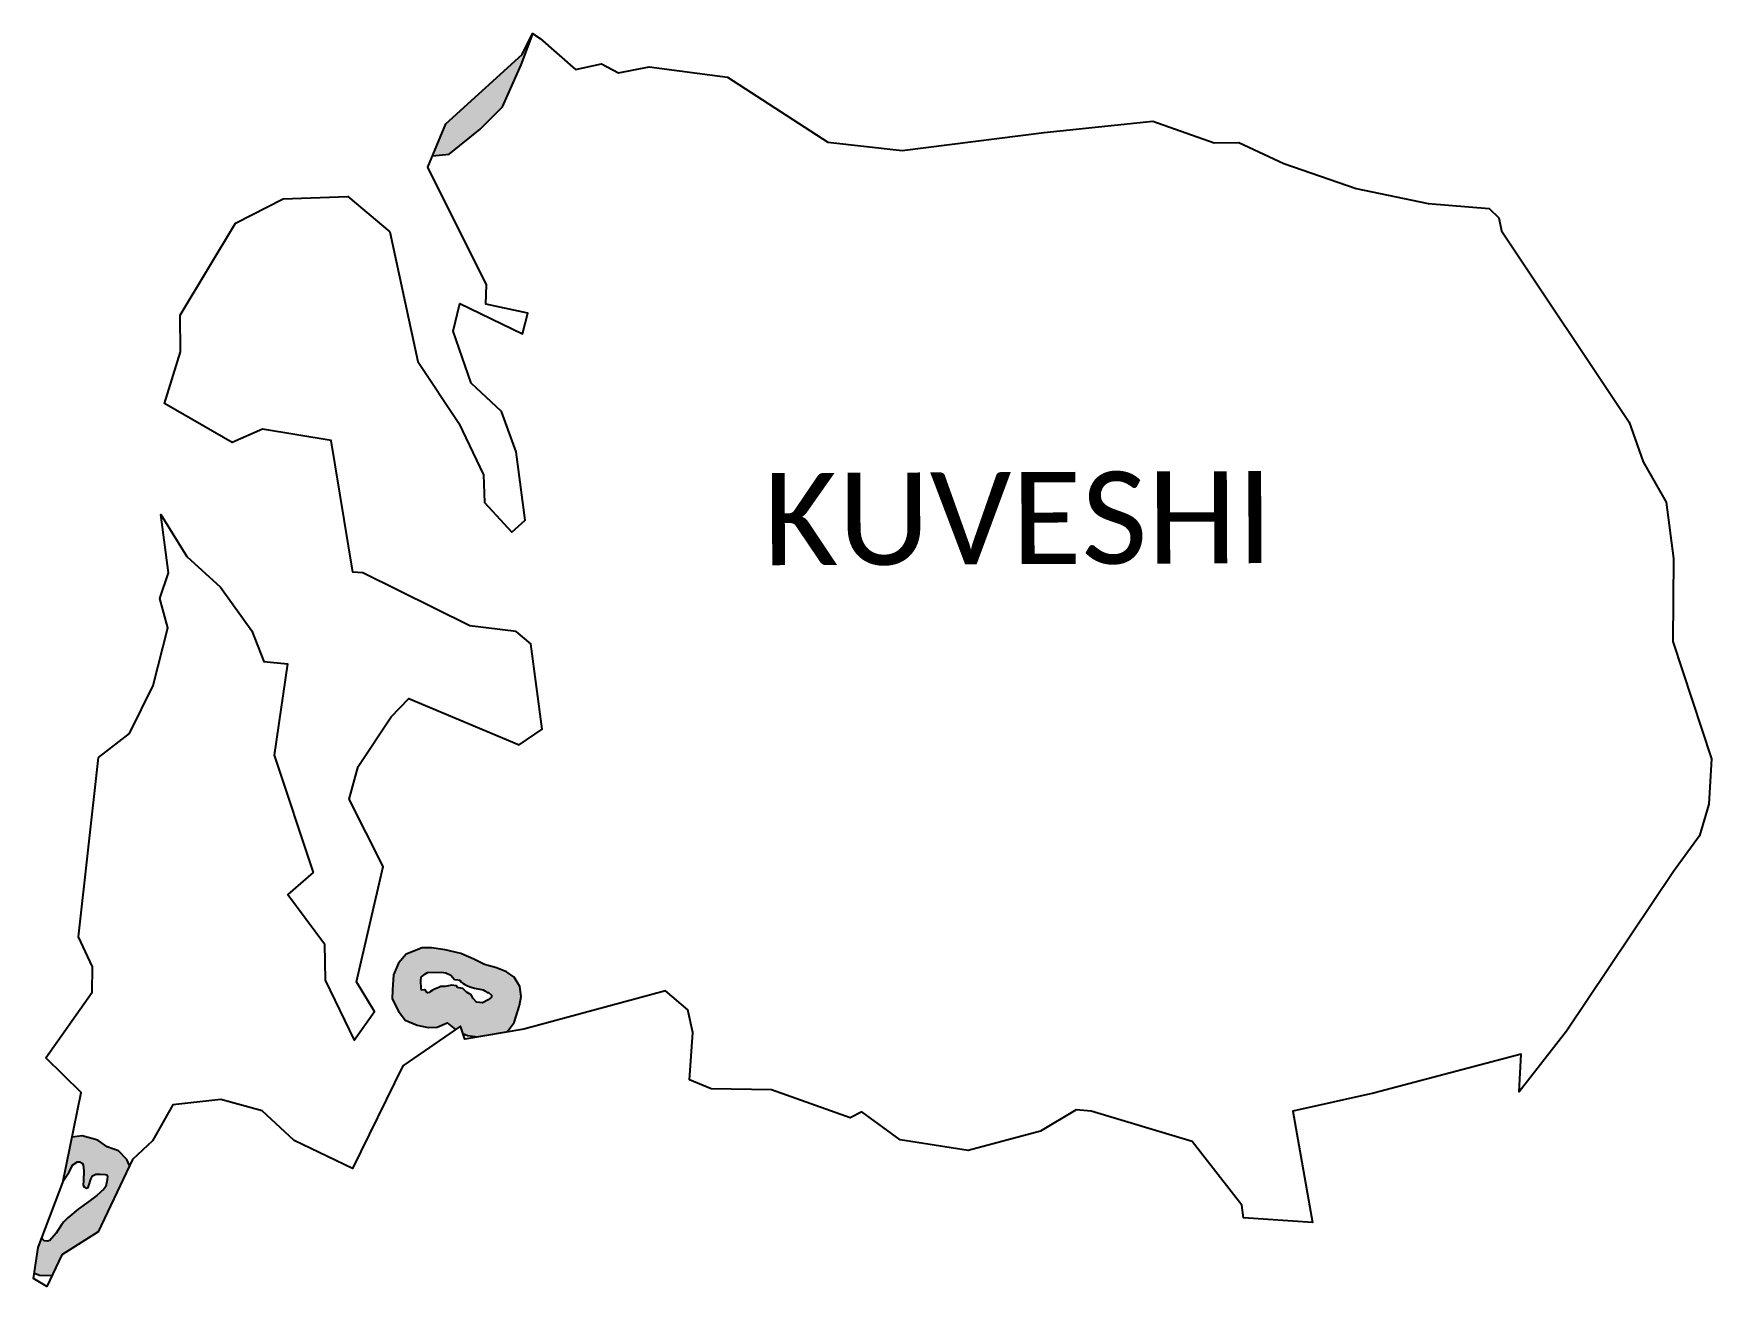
# Model space of a CAD drawing. Header units: metres. Extents: x 323527 to 326370, y 1835241 to 1837363.
import ezdxf

# ---------------------------------------------------------------- set-up
doc = ezdxf.new("R2010")
doc.units = ezdxf.units.M
doc.layers.add('MANGROOVE BUFFER ZONE', color=120, linetype='Continuous')
doc.layers.add('VILLAGE NAME', color=250, linetype='Continuous')
doc.styles.get("Standard").update_dxf_attribs({"font": 'simplex.shx'})

msp = doc.modelspace()

# ---------------------------------------------------------------- hatches: boundary and pattern name
at = {"layer": 'MANGROOVE BUFFER ZONE'}
h = msp.add_hatch(dxfattribs=at)
h.set_pattern_fill('GRASS', color=256)
h.paths.add_polyline_path([(323690.1, 1835445.6), (323685.1, 1835455.8), (323671, 1835470.4), (323652.2, 1835477.4), (323636.1, 1835488.5), (323609.8, 1835495.8), (323592.6, 1835494), (323577.1, 1835418.8), (323587.3, 1835433.7), (323594.1, 1835446.6), (323601.7, 1835452.2), (323605.8, 1835452.1), (323609.8, 1835449.5), (323611.3, 1835446.8), (323612.7, 1835436.8), (323611.9, 1835420.2), (323611.5, 1835412.2), (323613.3, 1835409.4), (323617.2, 1835407.3), (323619.6, 1835408.5), (323621.3, 1835413.8), (323624.2, 1835422.5), (323627.1, 1835428.1), (323632.9, 1835431.3), (323639.9, 1835431.3), (323648.6, 1835430.5), (323651.3, 1835429.8), (323652.3, 1835428.1), (323652.2, 1835421.3), (323649.8, 1835410.4), (323646.1, 1835405.9), (323634.3, 1835395.1), (323621.1, 1835384.5), (323602.7, 1835371.7), (323585.6, 1835357.1), (323578.4, 1835350.4), (323574.4, 1835345.1), (323565.4, 1835331.1), (323555, 1835318.5), (323550.9, 1835317.8), (323545.3, 1835318), (323541.1, 1835322.1), (323535.3, 1835306.7), (323528.7, 1835263.4), (323537.1, 1835260.1), (323558.6, 1835259.5), (323575, 1835294.4), (323636.6, 1835333.5)])
h.paths.add_polyline_path([(324350.4, 1835716.7), (324353.2, 1835731.9), (324351.2, 1835749.1), (324341.6, 1835764.7), (324328.8, 1835774), (324311.7, 1835780.8), (324291.6, 1835786), (324273.2, 1835795.3), (324251.5, 1835804.9), (324224.8, 1835811.2), (324201.7, 1835814.6), (324185.6, 1835814.2), (324158.7, 1835804), (324145.7, 1835788.3), (324137.2, 1835768.5), (324135.7, 1835743.3), (324134.8, 1835727.8), (324145.8, 1835707.3), (324157, 1835692.2), (324177.3, 1835683.5), (324196.1, 1835679.3), (324211.1, 1835680), (324228.3, 1835687.6), (324242.4, 1835676.3), (324250.4, 1835681.8), (324254.8, 1835669.3), (324262.4, 1835666.1), (324280.3, 1835663.7), (324330, 1835672.1), (324341.8, 1835687.8)])
h.paths.add_polyline_path([(324195, 1835738.4), (324192.7, 1835739.1), (324191.7, 1835742.1), (324189.8, 1835743.1), (324184.6, 1835742.9), (324183.8, 1835745.7), (324183.3, 1835759.4), (324184.3, 1835764.5), (324190.3, 1835770.1), (324194.8, 1835772.7), (324217.8, 1835773.1), (324225.9, 1835771.9), (324234.4, 1835767.9), (324240.4, 1835760.6), (324245.9, 1835760), (324249.5, 1835759.6), (324251.5, 1835757.1), (324255.1, 1835754.3), (324258, 1835752.4), (324262.7, 1835750.2), (324268.6, 1835748.1), (324274.5, 1835746), (324288.8, 1835743.2), (324291.9, 1835741.6), (324295.7, 1835738.9), (324298.3, 1835738.9), (324303, 1835734.4), (324303, 1835731.1), (324300.6, 1835728.8), (324297.5, 1835726.1), (324287.7, 1835721.4), (324277.5, 1835722.4), (324272.1, 1835728.4), (324268.9, 1835734.8), (324264.8, 1835737), (324261.8, 1835738.6), (324261.1, 1835739.5), (324256.6, 1835743.6), (324254.9, 1835745.3), (324251.5, 1835746.4), (324245.6, 1835747.4), (324244.5, 1835749.7), (324243.3, 1835750.3), (324235.9, 1835751.3), (324224.9, 1835749.1), (324217.5, 1835748.9), (324214.1, 1835747.5), (324211.1, 1835746.2), (324206.9, 1835744.5), (324202.8, 1835742.3), (324199.6, 1835740.5), (324197.7, 1835738.6)], flags=16)
h.paths.add_polyline_path([(324321.7, 1837239.4), (324353.7, 1837310.5), (324373.4, 1837363), (324372.9, 1837363.3), (324355.4, 1837327.7), (324226, 1837210.1), (324203.4, 1837156), (324231.5, 1837158.9), (324283.8, 1837201.1)])

# ---------------------------------------------------------------- linework, layer by layer
at = {"color": 3, "flags": 128}
for points in [[(325569.3, 1837178.5), (325645.4, 1837143.1), (325768.4, 1837100.9), (325890.3, 1837075.2), (325993.5, 1837067.2), (326010.2, 1837051), (326014.5, 1837029.3), (326230.6, 1836705), (326254.7, 1836637.9), (326293.7, 1836569.3), (326305.6, 1836474), (326304.9, 1836333.4), (326370.2, 1836134.4), (326365.5, 1836058.1), (326350.2, 1836004), (326305.7, 1835943.9), (326124.4, 1835673.4), (326044.2, 1835570.7), (326047.8, 1835634.2), (325797.3, 1835568.3), (325661.1, 1835537.5), (325694.3, 1835349.1), (325577.4, 1835356.9), (325574.7, 1835378.4), (325490.5, 1835486.2), (325319.3, 1835537.7), (325293.9, 1835540.2), (325233.4, 1835503.8), (325110.6, 1835470.9), (324995.8, 1835489.2), (324930.6, 1835536.6), (324910.8, 1835526.7), (324777.5, 1835573.8), (324675.6, 1835575.8), (324638.5, 1835590.9), (324644.1, 1835671.2), (324636, 1835709.6), (324598, 1835741.5), (324358, 1835676.8), (324258, 1835660), (324250.4, 1835681.8), (324152.7, 1835614.5), (324067.6, 1835440.5), (323968.6, 1835488.3), (323914.6, 1835538.6), (323844.7, 1835557.7), (323763.1, 1835548.7), (323728.8, 1835487.5), (323695.1, 1835456.1), (323636.6, 1835333.5), (323575, 1835294.4), (323549.8, 1835240.9), (323527.3, 1835254.2), (323535.3, 1835306.7), (323576.7, 1835416.8), (323608.2, 1835569.5), (323547.9, 1835628.2), (323626.6, 1835739.1), (323627.2, 1835782), (323603.6, 1835833.1), (323637.6, 1836136.9), (323689.7, 1836177.3), (323730.1, 1836258.8), (323754.7, 1836356.3), (323741, 1836406.5), (323756, 1836449.5), (323743, 1836548.3), (323786.9, 1836477.4), (323844, 1836425.6), (323897.2, 1836351.4), (323917.5, 1836299.3), (323957.6, 1836295.6), (323934.8, 1836141.1), (324000.8, 1835941.9), (323958, 1835905.1), (324020.4, 1835821.3), (324021.2, 1835759.8), (324070.4, 1835658), (324105, 1835706.4), (324074.2, 1835756.9), (324119.6, 1835952.2), (324062, 1836066.6), (324077.4, 1836121.5), (324133.3, 1836205.9), (324163.3, 1836236.6), (324349.9, 1836158.1), (324389.1, 1836184.9), (324370.1, 1836329.5), (324344.8, 1836350.1), (324266.7, 1836359.7), (324085.4, 1836449.8), (324068.5, 1836450.9), (324031.6, 1836673.7), (323915.4, 1836693), (323863.6, 1836670.3), (323749.4, 1836736.6), (323776.2, 1836824.1), (323775.5, 1836886.3), (323869.7, 1837042), (323950.4, 1837083.5), (324059.6, 1837087.3), (324130.7, 1837027.7), (324178.4, 1836807.8), (324248.1, 1836703.3), (324289.8, 1836615.5), (324291.2, 1836568.8), (324337.7, 1836518.5), (324360.1, 1836539.2), (324345, 1836654.7), (324320.4, 1836722.9), (324268.8, 1836770.8), (324238.4, 1836859.2), (324249.7, 1836905.8), (324355.5, 1836854.7), (324364.8, 1836889.7), (324293.7, 1836905.1), (324294.5, 1836937.7), (324195.4, 1837136.9), (324226, 1837210.1), (324355.4, 1837327.7), (324372.9, 1837363.3), (324385.7, 1837354.7), (324445.3, 1837302.5), (324489.5, 1837312.3), (324518.3, 1837296.5), (324570.2, 1837306.8), (324702.9, 1837289.5), (324873, 1837179.1), (324999, 1837165.4), (325239.7, 1837195.7), (325423.7, 1837214.9), (325527.8, 1837178.2)], [(325527.8, 1837178.2), (325569.3, 1837178.5)]]:
    msp.add_lwpolyline(points, dxfattribs=at)
at = {"layer": 'MANGROOVE BUFFER ZONE'}
for points in [[(324203.4, 1837156), (324231.5, 1837158.9), (324283.8, 1837201.1), (324321.7, 1837239.4), (324353.7, 1837310.5), (324373.4, 1837363)], [(324330, 1835672.1), (324341.8, 1835687.8), (324350.4, 1835716.7), (324353.2, 1835731.9), (324351.2, 1835749.1), (324341.6, 1835764.7), (324328.8, 1835774), (324311.7, 1835780.8), (324291.6, 1835786), (324273.2, 1835795.3), (324251.5, 1835804.9), (324224.8, 1835811.2), (324201.7, 1835814.6), (324185.6, 1835814.2), (324158.7, 1835804), (324145.7, 1835788.3), (324137.2, 1835768.5), (324135.7, 1835743.3), (324134.8, 1835727.8), (324145.8, 1835707.3), (324157, 1835692.2), (324177.3, 1835683.5), (324196.1, 1835679.3), (324211.1, 1835680), (324228.3, 1835687.6), (324242.4, 1835676.3)], [(324254.8, 1835669.3), (324262.4, 1835666.1), (324280.3, 1835663.7)], [(323690.1, 1835445.6), (323685.1, 1835455.8), (323671, 1835470.4), (323652.2, 1835477.4), (323636.1, 1835488.5), (323609.8, 1835495.8), (323592.6, 1835494)], [(323577.1, 1835418.8), (323587.3, 1835433.7), (323594.1, 1835446.6), (323601.7, 1835452.2), (323605.8, 1835452.1), (323609.8, 1835449.5), (323611.3, 1835446.8), (323612.7, 1835436.8), (323611.9, 1835420.2), (323611.5, 1835412.2), (323613.3, 1835409.4), (323617.2, 1835407.3), (323619.6, 1835408.5), (323621.3, 1835413.8), (323624.2, 1835422.5), (323627.1, 1835428.1), (323632.9, 1835431.3), (323639.9, 1835431.3), (323648.6, 1835430.5), (323651.3, 1835429.8), (323652.3, 1835428.1), (323652.2, 1835421.3), (323649.8, 1835410.4), (323646.1, 1835405.9), (323634.3, 1835395.1), (323621.1, 1835384.5), (323602.7, 1835371.7), (323585.6, 1835357.1), (323578.4, 1835350.4), (323574.4, 1835345.1), (323565.4, 1835331.1), (323555, 1835318.5), (323550.9, 1835317.8), (323545.3, 1835318), (323542.2, 1835321.1), (323541.7, 1835323.6)], [(323528.7, 1835263.4), (323537.1, 1835260.1), (323558.6, 1835259.5)]]:
    msp.add_lwpolyline(points, dxfattribs=at)
msp.add_lwpolyline([(324261.8, 1835738.6), (324261.1, 1835739.5), (324256.6, 1835743.6), (324254.9, 1835745.3), (324251.5, 1835746.4), (324245.6, 1835747.4), (324244.5, 1835749.7), (324243.3, 1835750.3), (324235.9, 1835751.3), (324224.9, 1835749.1), (324217.5, 1835748.9), (324214.1, 1835747.5), (324211.1, 1835746.2), (324206.9, 1835744.5), (324202.8, 1835742.3), (324199.6, 1835740.5), (324197.7, 1835738.6), (324195, 1835738.4), (324192.7, 1835739.1), (324191.7, 1835742.1), (324189.8, 1835743.1), (324184.6, 1835742.9), (324183.8, 1835745.7), (324183.3, 1835759.4), (324184.3, 1835764.5), (324190.3, 1835770.1), (324194.8, 1835772.7), (324217.8, 1835773.1), (324225.9, 1835771.9), (324234.4, 1835767.9), (324240.4, 1835760.6), (324245.9, 1835760), (324249.5, 1835759.6), (324251.5, 1835757.1), (324255.1, 1835754.3), (324258, 1835752.4), (324262.7, 1835750.2), (324268.6, 1835748.1), (324274.5, 1835746), (324288.8, 1835743.2), (324291.9, 1835741.6), (324295.7, 1835738.9), (324298.3, 1835738.9), (324303, 1835734.4), (324303, 1835731.1), (324300.6, 1835728.8), (324297.5, 1835726.1), (324287.7, 1835721.4), (324277.5, 1835722.4), (324272.1, 1835728.4), (324268.9, 1835734.8), (324264.8, 1835737)], close=True, dxfattribs=at)

# ---------------------------------------------------------------- texts
at = {"layer": 'VILLAGE NAME', "insert": (324763.5, 1836618.6), "char_height": 155.989, "attachment_point": 1, "rotation": 0.2435}
msp.add_mtext_dynamic_manual_height_columns('{\\fCalibri|b0|i0|c0|p34;KUVESHI}', width=1432.739, gutter_width=779.9, heights=[0], dxfattribs=at)

doc.saveas('drawing.dxf')
